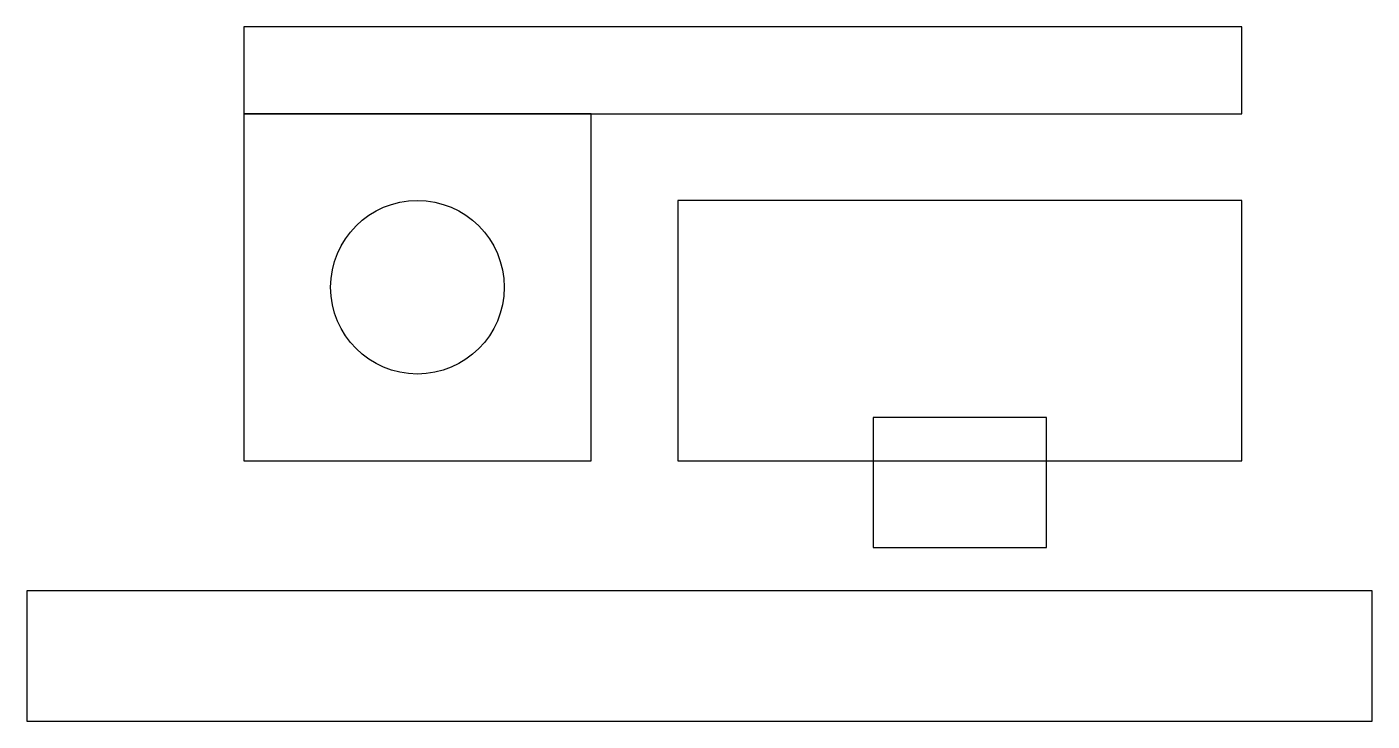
# Model space of a CAD drawing. Header units: millimetres. Extents: x -18 to 44, y 0 to 32.
import ezdxf

# ---------------------------------------------------------------- set-up
doc = ezdxf.new("R2010")
doc.units = ezdxf.units.MM

msp = doc.modelspace()

# ---------------------------------------------------------------- linework, layer by layer
at = {"layer": 'BASE'}
for p, q in [((44, 6), (-18, 6)), ((-18, 6), (-18, 0)), ((44, 0), (44, 6)), ((-18, 0), (44, 0))]:
    msp.add_line(p, q, dxfattribs=at)
at = {"layer": 'BLOCK'}
for p, q in [((38, 24), (12, 24)), ((12, 24), (12, 12)), ((38, 12), (38, 24)), ((12, 12), (38, 12))]:
    msp.add_line(p, q, dxfattribs=at)
at = {"layer": 'CARRIAGE'}
for p, q in [((38, 32), (-8, 32)), ((-8, 32), (-8, 28)), ((38, 28), (38, 32)), ((-8, 28), (38, 28))]:
    msp.add_line(p, q, dxfattribs=at)
at = {"layer": 'GUIDE'}
for p, q in [((29, 14), (21, 14)), ((21, 14), (21, 8)), ((29, 8), (29, 14)), ((21, 8), (29, 8))]:
    msp.add_line(p, q, dxfattribs=at)
at = {"layer": 'NUT'}
for p, q in [((8, 28), (-8, 28)), ((-8, 28), (-8, 12)), ((8, 12), (8, 28)), ((-8, 12), (8, 12))]:
    msp.add_line(p, q, dxfattribs=at)
at = {"layer": 'SCREW'}
msp.add_circle((0, 20), 4, dxfattribs=at)

doc.saveas('drawing.dxf')
